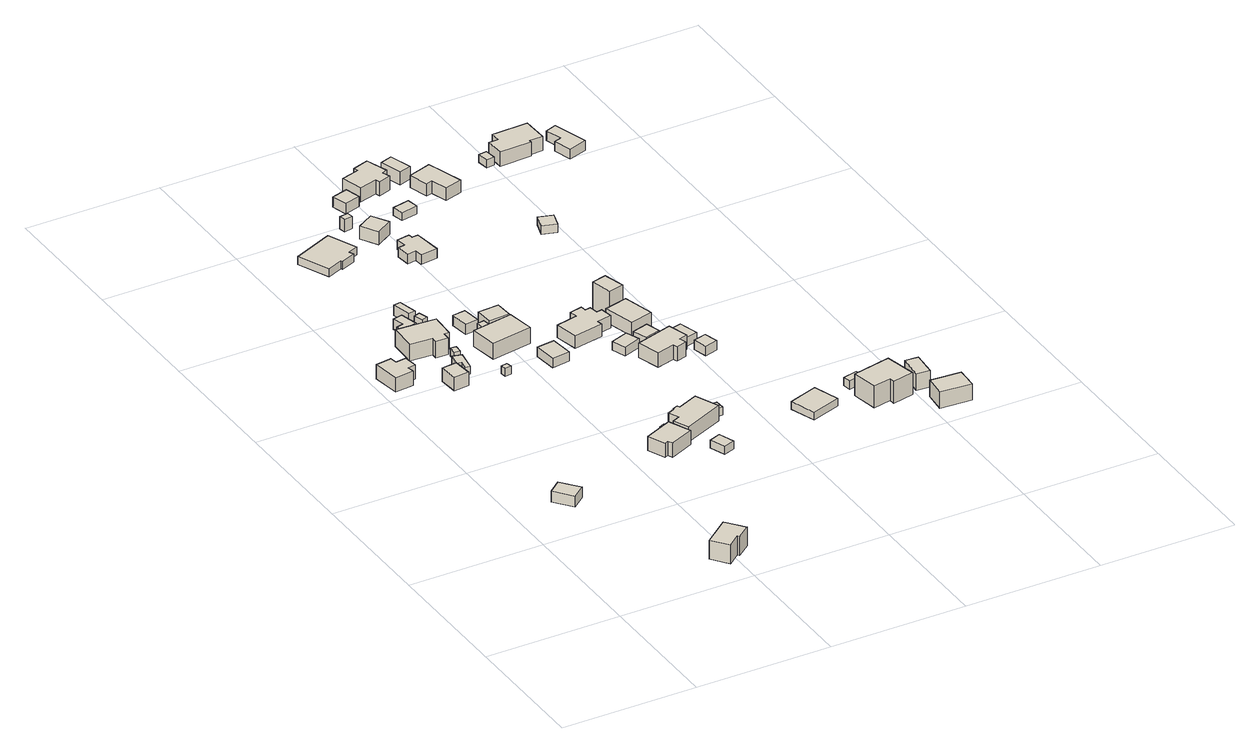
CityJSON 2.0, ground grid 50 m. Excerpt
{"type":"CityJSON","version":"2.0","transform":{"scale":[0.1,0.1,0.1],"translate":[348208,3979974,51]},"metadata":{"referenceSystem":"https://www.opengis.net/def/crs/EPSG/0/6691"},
"CityObjects":{
"building1":{"type":"Building","attributes":{"measuredHeight":5.1},"geometry":[{"type":"Solid","lod":"1","boundaries":[[[[0,1,2,3]],[[2,4,5,3]],[[1,6,4,2]],[[0,7,6,1]],[[3,5,7,0]],[[4,6,7,5]]]]}]},
"building2":{"type":"Building","attributes":{"measuredHeight":8.3},"geometry":[{"type":"Solid","lod":"1","boundaries":[[[[8,9,10,11,12,13]],[[12,14,15,13]],[[11,16,14,12]],[[10,17,16,11]],[[9,18,17,10]],[[8,19,18,9]],[[13,15,19,8]],[[14,16,17,18,19,15]]]]}]},
"building3":{"type":"Building","attributes":{"measuredHeight":7},"geometry":[{"type":"Solid","lod":"1","boundaries":[[[[20,21,22,23,24,25,26,27]],[[26,28,29,27]],[[25,30,28,26]],[[24,31,30,25]],[[23,32,31,24]],[[22,33,32,23]],[[21,34,33,22]],[[20,35,34,21]],[[27,29,35,20]],[[28,30,31,32,33,34,35,29]]]]}]},
"building4":{"type":"Building","attributes":{"measuredHeight":5.1},"geometry":[{"type":"Solid","lod":"1","boundaries":[[[[36,37,38,39]],[[38,40,41,39]],[[37,42,40,38]],[[36,43,42,37]],[[39,41,43,36]],[[40,42,43,41]]]]}]},
"building5":{"type":"Building","attributes":{"measuredHeight":2.9},"geometry":[{"type":"Solid","lod":"1","boundaries":[[[[44,45,46,47,48,49]],[[48,50,51,49]],[[47,52,50,48]],[[46,53,52,47]],[[45,54,53,46]],[[44,55,54,45]],[[49,51,55,44]],[[50,52,53,54,55,51]]]]}]},
"building6":{"type":"Building","attributes":{"measuredHeight":9.1},"geometry":[{"type":"Solid","lod":"1","boundaries":[[[[56,57,58,59,60,61,62,63]],[[62,64,65,63]],[[61,66,64,62]],[[60,67,66,61]],[[59,68,67,60]],[[58,69,68,59]],[[57,70,69,58]],[[56,71,70,57]],[[63,65,71,56]],[[64,66,67,68,69,70,71,65]]]]}]},
"building7":{"type":"Building","attributes":{"measuredHeight":3},"geometry":[{"type":"Solid","lod":"1","boundaries":[[[[72,73,74,75]],[[74,76,77,75]],[[73,78,76,74]],[[72,79,78,73]],[[75,77,79,72]],[[76,78,79,77]]]]}]},
"building8":{"type":"Building","attributes":{"measuredHeight":3.9},"geometry":[{"type":"Solid","lod":"1","boundaries":[[[[80,81,82,83,84,85]],[[84,86,87,85]],[[83,88,86,84]],[[82,89,88,83]],[[81,90,89,82]],[[80,91,90,81]],[[85,87,91,80]],[[86,88,89,90,91,87]]]]}]},
"building9":{"type":"Building","attributes":{"measuredHeight":2.6},"geometry":[{"type":"Solid","lod":"1","boundaries":[[[[92,93,94,95]],[[94,96,97,95]],[[93,98,96,94]],[[92,99,98,93]],[[95,97,99,92]],[[96,98,99,97]]]]}]},
"building10":{"type":"Building","attributes":{"measuredHeight":3},"geometry":[{"type":"Solid","lod":"1","boundaries":[[[[100,101,102,103]],[[102,104,105,103]],[[101,106,104,102]],[[100,107,106,101]],[[103,105,107,100]],[[104,106,107,105]]]]}]},
"building11":{"type":"Building","attributes":{"measuredHeight":4},"geometry":[{"type":"Solid","lod":"1","boundaries":[[[[108,109,110,111]],[[110,112,113,111]],[[109,114,112,110]],[[108,115,114,109]],[[111,113,115,108]],[[112,114,115,113]]]]}]},
"building12":{"type":"Building","attributes":{"measuredHeight":3.4},"geometry":[{"type":"Solid","lod":"1","boundaries":[[[[116,117,118,119]],[[118,120,121,119]],[[117,122,120,118]],[[116,123,122,117]],[[119,121,123,116]],[[120,122,123,121]]]]}]},
"building13":{"type":"Building","attributes":{"measuredHeight":7.7},"geometry":[{"type":"Solid","lod":"1","boundaries":[[[[124,125,126,127,128,129]],[[128,130,131,129]],[[127,132,130,128]],[[126,133,132,127]],[[125,134,133,126]],[[124,135,134,125]],[[129,131,135,124]],[[130,132,133,134,135,131]]]]}]},
"building14":{"type":"Building","attributes":{"measuredHeight":3},"geometry":[{"type":"Solid","lod":"1","boundaries":[[[[136,137,138,139]],[[138,140,141,139]],[[137,142,140,138]],[[136,143,142,137]],[[139,141,143,136]],[[140,142,143,141]]]]}]},
"building15":{"type":"Building","attributes":{"measuredHeight":4.9},"geometry":[{"type":"Solid","lod":"1","boundaries":[[[[144,145,146,147]],[[146,148,149,147]],[[145,150,148,146]],[[144,151,150,145]],[[147,149,151,144]],[[148,150,151,149]]]]}]},
"building16":{"type":"Building","attributes":{"measuredHeight":3},"geometry":[{"type":"Solid","lod":"1","boundaries":[[[[152,153,154,155,156,157,158,159]],[[158,160,161,159]],[[157,162,160,158]],[[156,163,162,157]],[[155,164,163,156]],[[154,165,164,155]],[[153,166,165,154]],[[152,167,166,153]],[[159,161,167,152]],[[160,162,163,164,165,166,167,161]]]]}]},
"building17":{"type":"Building","attributes":{"measuredHeight":7.8},"geometry":[{"type":"Solid","lod":"1","boundaries":[[[[168,169,170,171]],[[170,172,173,171]],[[169,174,172,170]],[[168,175,174,169]],[[171,173,175,168]],[[172,174,175,173]]]]}]},
"building18":{"type":"Building","attributes":{"measuredHeight":2.8},"geometry":[{"type":"Solid","lod":"1","boundaries":[[[[176,177,178,179]],[[178,180,181,179]],[[177,182,180,178]],[[176,183,182,177]],[[179,181,183,176]],[[180,182,183,181]]]]}]},
"building19":{"type":"Building","attributes":{"measuredHeight":3},"geometry":[{"type":"Solid","lod":"1","boundaries":[[[[184,185,186,187]],[[186,188,189,187]],[[185,190,188,186]],[[184,191,190,185]],[[187,189,191,184]],[[188,190,191,189]]]]}]},
"building20":{"type":"Building","attributes":{"measuredHeight":4.4},"geometry":[{"type":"Solid","lod":"1","boundaries":[[[[192,193,194,195]],[[194,196,197,195]],[[193,198,196,194]],[[192,199,198,193]],[[195,197,199,192]],[[196,198,199,197]]]]}]},
"building21":{"type":"Building","attributes":{"measuredHeight":8.3},"geometry":[{"type":"Solid","lod":"1","boundaries":[[[[200,201,202,203,204,205,206,207,208,209]],[[208,210,211,209]],[[207,212,210,208]],[[206,213,212,207]],[[205,214,213,206]],[[204,215,214,205]],[[203,216,215,204]],[[202,217,216,203]],[[201,218,217,202]],[[200,219,218,201]],[[209,211,219,200]],[[210,212,213,214,215,216,217,218,219,211]]]]}]},
"building22":{"type":"Building","attributes":{"measuredHeight":4.9},"geometry":[{"type":"Solid","lod":"1","boundaries":[[[[220,221,222,223]],[[222,224,225,223]],[[221,226,224,222]],[[220,227,226,221]],[[223,225,227,220]],[[224,226,227,225]]]]}]},
"building23":{"type":"Building","attributes":{"measuredHeight":4.7},"geometry":[{"type":"Solid","lod":"1","boundaries":[[[[228,229,230,231]],[[230,232,233,231]],[[229,234,232,230]],[[228,235,234,229]],[[231,233,235,228]],[[232,234,235,233]]]]}]},
"building24":{"type":"Building","attributes":{"measuredHeight":3},"geometry":[{"type":"Solid","lod":"1","boundaries":[[[[236,237,238,239]],[[238,240,241,239]],[[237,242,240,238]],[[236,243,242,237]],[[239,241,243,236]],[[240,242,243,241]]]]}]},
"building25":{"type":"Building","attributes":{"measuredHeight":6},"geometry":[{"type":"Solid","lod":"1","boundaries":[[[[244,245,246,247]],[[246,248,249,247]],[[245,250,248,246]],[[244,251,250,245]],[[247,249,251,244]],[[248,250,251,249]]]]}]},
"building26":{"type":"Building","attributes":{"measuredHeight":4.1},"geometry":[{"type":"Solid","lod":"1","boundaries":[[[[252,253,254,255,256,257,258,259,260,261]],[[260,262,263,261]],[[259,264,262,260]],[[258,265,264,259]],[[257,266,265,258]],[[256,267,266,257]],[[255,268,267,256]],[[254,269,268,255]],[[253,270,269,254]],[[252,271,270,253]],[[261,263,271,252]],[[262,264,265,266,267,268,269,270,271,263]]]]}]},
"building27":{"type":"Building","attributes":{"measuredHeight":6.4},"geometry":[{"type":"Solid","lod":"1","boundaries":[[[[272,273,274,275,276,277,278,279,280,281,282,283]],[[282,284,285,283]],[[281,286,284,282]],[[280,287,286,281]],[[279,288,287,280]],[[278,289,288,279]],[[277,290,289,278]],[[276,291,290,277]],[[275,292,291,276]],[[274,293,292,275]],[[273,294,293,274]],[[272,295,294,273]],[[283,285,295,272]],[[284,286,287,288,289,290,291,292,293,294,295,285]]]]}]},
"building28":{"type":"Building","attributes":{"measuredHeight":3.2},"geometry":[{"type":"Solid","lod":"1","boundaries":[[[[296,297,298,299]],[[298,300,301,299]],[[297,302,300,298]],[[296,303,302,297]],[[299,301,303,296]],[[300,302,303,301]]]]}]},
"building29":{"type":"Building","attributes":{"measuredHeight":4.8},"geometry":[{"type":"Solid","lod":"1","boundaries":[[[[304,305,306,307]],[[306,308,309,307]],[[305,310,308,306]],[[304,311,310,305]],[[307,309,311,304]],[[308,310,311,309]]]]}]},
"building30":{"type":"Building","attributes":{"measuredHeight":7.9},"geometry":[{"type":"Solid","lod":"1","boundaries":[[[[312,313,314,315,316,317,318,319]],[[318,320,321,319]],[[317,322,320,318]],[[316,323,322,317]],[[315,324,323,316]],[[314,325,324,315]],[[313,326,325,314]],[[312,327,326,313]],[[319,321,327,312]],[[320,322,323,324,325,326,327,321]]]]}]},
"building31":{"type":"Building","attributes":{"measuredHeight":3.1},"geometry":[{"type":"Solid","lod":"1","boundaries":[[[[328,329,330,331]],[[330,332,333,331]],[[329,334,332,330]],[[328,335,334,329]],[[331,333,335,328]],[[332,334,335,333]]]]}]},
"building32":{"type":"Building","attributes":{"measuredHeight":3},"geometry":[{"type":"Solid","lod":"1","boundaries":[[[[336,337,338,339]],[[338,340,341,339]],[[337,342,340,338]],[[336,343,342,337]],[[339,341,343,336]],[[340,342,343,341]]]]}]},
"building33":{"type":"Building","attributes":{"measuredHeight":7.1},"geometry":[{"type":"Solid","lod":"1","boundaries":[[[[344,345,346,347,348,349,350,351,352,353]],[[352,354,355,353]],[[351,356,354,352]],[[350,357,356,351]],[[349,358,357,350]],[[348,359,358,349]],[[347,360,359,348]],[[346,361,360,347]],[[345,362,361,346]],[[344,363,362,345]],[[353,355,363,344]],[[354,356,357,358,359,360,361,362,363,355]]]]}]},
"building34":{"type":"Building","attributes":{"measuredHeight":6},"geometry":[{"type":"Solid","lod":"1","boundaries":[[[[364,365,366,367]],[[366,368,369,367]],[[365,370,368,366]],[[364,371,370,365]],[[367,369,371,364]],[[368,370,371,369]]]]}]},
"building35":{"type":"Building","attributes":{"measuredHeight":11.5},"geometry":[{"type":"Solid","lod":"1","boundaries":[[[[372,373,374,375]],[[374,376,377,375]],[[373,378,376,374]],[[372,379,378,373]],[[375,377,379,372]],[[376,378,379,377]]]]}]},
"building36":{"type":"Building","attributes":{"measuredHeight":3},"geometry":[{"type":"Solid","lod":"1","boundaries":[[[[380,381,382,383]],[[382,384,385,383]],[[381,386,384,382]],[[380,387,386,381]],[[383,385,387,380]],[[384,386,387,385]]]]}]},
"building37":{"type":"Building","attributes":{"measuredHeight":3.4},"geometry":[{"type":"Solid","lod":"1","boundaries":[[[[388,389,390,391]],[[390,392,393,391]],[[389,394,392,390]],[[388,395,394,389]],[[391,393,395,388]],[[392,394,395,393]]]]}]},
"building38":{"type":"Building","attributes":{"measuredHeight":3.7},"geometry":[{"type":"Solid","lod":"1","boundaries":[[[[396,397,398,399]],[[398,400,401,399]],[[397,402,400,398]],[[396,403,402,397]],[[399,401,403,396]],[[400,402,403,401]]]]}]},
"building39":{"type":"Building","attributes":{"measuredHeight":5},"geometry":[{"type":"Solid","lod":"1","boundaries":[[[[404,405,406,407]],[[406,408,409,407]],[[405,410,408,406]],[[404,411,410,405]],[[407,409,411,404]],[[408,410,411,409]]]]}]},
"building40":{"type":"Building","attributes":{"measuredHeight":5.1},"geometry":[{"type":"Solid","lod":"1","boundaries":[[[[412,413,414,415,416,417]],[[416,418,419,417]],[[415,420,418,416]],[[414,421,420,415]],[[413,422,421,414]],[[412,423,422,413]],[[417,419,423,412]],[[418,420,421,422,423,419]]]]}]},
"building41":{"type":"Building","attributes":{"measuredHeight":3.2},"geometry":[{"type":"Solid","lod":"1","boundaries":[[[[424,425,426,427]],[[426,428,429,427]],[[425,430,428,426]],[[424,431,430,425]],[[427,429,431,424]],[[428,430,431,429]]]]}]},
"building42":{"type":"Building","attributes":{"measuredHeight":9.9},"geometry":[{"type":"Solid","lod":"1","boundaries":[[[[432,433,434,435,436,437]],[[436,438,439,437]],[[435,440,438,436]],[[434,441,440,435]],[[433,442,441,434]],[[432,443,442,433]],[[437,439,443,432]],[[438,440,441,442,443,439]]]]}]},
"building43":{"type":"Building","attributes":{"measuredHeight":3.1},"geometry":[{"type":"Solid","lod":"1","boundaries":[[[[444,445,446,447]],[[446,448,449,447]],[[445,450,448,446]],[[444,451,450,445]],[[447,449,451,444]],[[448,450,451,449]]]]}]},
"building44":{"type":"Building","attributes":{"measuredHeight":7.8},"geometry":[{"type":"Solid","lod":"1","boundaries":[[[[452,453,454,455]],[[454,456,457,455]],[[453,458,456,454]],[[452,459,458,453]],[[455,457,459,452]],[[456,458,459,457]]]]}]},
"building45":{"type":"Building","attributes":{"measuredHeight":6.3},"geometry":[{"type":"Solid","lod":"1","boundaries":[[[[460,461,462,463]],[[462,464,465,463]],[[461,466,464,462]],[[460,467,466,461]],[[463,465,467,460]],[[464,466,467,465]]]]}]},
"building46":{"type":"Building","attributes":{"measuredHeight":3},"geometry":[{"type":"Solid","lod":"1","boundaries":[[[[468,469,470,471]],[[470,472,473,471]],[[469,474,472,470]],[[468,475,474,469]],[[471,473,475,468]],[[472,474,475,473]]]]}]},
"building47":{"type":"Building","attributes":{"measuredHeight":7.6},"geometry":[{"type":"Solid","lod":"1","boundaries":[[[[476,477,478,479,480,481,482,483]],[[482,484,485,483]],[[481,486,484,482]],[[480,487,486,481]],[[479,488,487,480]],[[478,489,488,479]],[[477,490,489,478]],[[476,491,490,477]],[[483,485,491,476]],[[484,486,487,488,489,490,491,485]]]]}]},
"building48":{"type":"Building","attributes":{"measuredHeight":4.5},"geometry":[{"type":"Solid","lod":"1","boundaries":[[[[492,493,494,495,496,497]],[[496,498,499,497]],[[495,500,498,496]],[[494,501,500,495]],[[493,502,501,494]],[[492,503,502,493]],[[497,499,503,492]],[[498,500,501,502,503,499]]]]}]}
},
"vertices":[
[151,668,63],[204,603,63],[156,565,63],[104,630,63],[156,565,104],[104,630,104],[204,603,104],[151,668,104],
[518,77,68],[468,38,68],[463,45,68],[418,9,68],[371,68,68],[466,143,68],[371,68,140],[466,143,140],[418,9,140],[463,45,140],[468,38,140],[518,77,140],
[9,1604,32],[68,1612,32],[72,1586,32],[111,1591,32],[118,1540,32],[90,1536,32],[93,1511,32],[23,1502,32],[93,1511,86],[23,1502,86],[90,1536,86],[118,1540,86],[111,1591,86],[72,1586,86],[68,1612,86],[9,1604,86],
[224,1460,54],[230,1390,54],[175,1385,54],[169,1455,54],[175,1385,105],[169,1455,105],[230,1390,105],[224,1460,105],
[280,1520,57],[268,1444,57],[250,1447,57],[255,1478,57],[238,1481,57],[246,1528,57],[238,1481,86],[246,1528,86],[255,1478,86],[250,1447,86],[268,1444,86],[280,1520,86],
[290,1706,55],[285,1612,55],[267,1613,55],[265,1585,55],[221,1588,55],[222,1608,55],[138,1612,55],[142,1714,55],[138,1612,118],[142,1714,118],[222,1608,118],[221,1588,118],[265,1585,118],[267,1613,118],[285,1612,118],[290,1706,118],
[286,1568,59],[283,1537,59],[262,1539,59],[265,1570,59],[262,1539,89],[265,1570,89],[283,1537,89],[286,1568,89],
[224,1816,54],[240,1750,54],[180,1737,54],[174,1760,54],[199,1766,54],[189,1808,54],[199,1766,93],[189,1808,93],[174,1760,93],[180,1737,93],[240,1750,93],[224,1816,93],
[259,1738,59],[260,1715,59],[222,1714,59],[222,1736,59],[222,1714,85],[222,1736,85],[260,1715,85],[259,1738,85],
[373,1391,64],[377,1369,64],[353,1365,64],[350,1387,64],[353,1365,94],[350,1387,94],[377,1369,94],[373,1391,94],
[255,1880,57],[271,1811,57],[245,1807,57],[229,1876,57],[245,1807,97],[229,1876,97],[271,1811,97],[255,1880,97],
[278,1795,61],[288,1762,61],[265,1755,61],[255,1788,61],[265,1755,95],[255,1788,95],[288,1762,95],[278,1795,95],
[670,714,61],[581,675,61],[573,692,61],[559,686,61],[531,750,61],[634,795,61],[531,750,115],[634,795,115],[559,686,115],[573,692,115],[581,675,115],[670,714,115],
[633,823,61],[642,803,61],[622,793,61],[612,813,61],[622,793,91],[612,813,91],[642,803,91],[633,823,91],
[365,1646,67],[357,1715,67],[405,1721,67],[414,1652,67],[405,1721,106],[414,1652,106],[357,1715,106],[365,1646,106],
[264,2367,54],[310,2261,54],[273,2245,54],[281,2228,54],[227,2205,54],[224,2212,54],[167,2187,54],[116,2303,54],[167,2187,84],[116,2303,84],[224,2212,84],[227,2205,84],[281,2228,84],[273,2245,84],[310,2261,84],[264,2367,84],
[506,1601,64],[523,1501,64],[371,1475,64],[354,1575,64],[371,1475,125],[354,1575,125],[523,1501,125],[506,1601,125],
[437,1654,66],[442,1623,66],[414,1619,66],[410,1650,66],[414,1619,94],[410,1650,94],[442,1623,94],[437,1654,94],
[758,682,60],[779,624,60],[737,609,60],[716,666,60],[737,609,90],[716,666,90],[779,624,90],[758,682,90],
[513,1339,62],[504,1423,62],[570,1430,62],[580,1347,62],[570,1430,98],[580,1347,98],[504,1423,98],[513,1339,98],
[785,887,58],[823,799,58],[674,734,58],[649,790,58],[676,802,58],[659,839,58],[686,851,58],[685,855,58],[705,864,58],[710,854,58],[705,864,116],[710,854,116],[685,855,116],[686,851,116],[659,839,116],[676,802,116],[649,790,116],[674,734,116],[823,799,116],[785,887,116],
[439,1695,65],[517,1700,65],[521,1635,65],[443,1630,65],[521,1635,104],[443,1630,104],[517,1700,104],[439,1695,104],
[366,2417,63],[370,2393,63],[338,2388,63],[334,2412,63],[338,2388,110],[334,2412,110],[370,2393,110],[366,2417,110],
[852,862,56],[853,827,56],[812,826,56],[812,862,56],[812,826,86],[812,862,86],[853,827,86],[852,862,86],
[420,2363,64],[456,2302,64],[394,2265,64],[358,2326,64],[394,2265,113],[358,2326,113],[456,2302,113],[420,2363,113],
[452,2090,66],[449,2119,66],[417,2115,66],[411,2166,66],[436,2169,66],[431,2208,66],[478,2215,66],[481,2199,66],[504,2201,66],[516,2098,66],[504,2201,102],[516,2098,102],[481,2199,102],[478,2215,102],[431,2208,102],[436,2169,102],[411,2166,102],[417,2115,102],[449,2119,102],[452,2090,102],
[799,1461,59],[744,1451,59],[748,1431,59],[638,1410,59],[619,1496,59],[701,1514,59],[695,1543,59],[742,1553,59],[745,1532,59],[765,1536,59],[771,1503,59],[791,1507,59],[771,1503,106],[791,1507,106],[765,1536,106],[745,1532,106],[742,1553,106],[695,1543,106],[701,1514,106],[619,1496,106],[638,1410,106],[748,1431,106],[744,1451,106],[799,1461,106],
[802,1366,58],[821,1314,58],[755,1291,58],[737,1343,58],[755,1291,91],[737,1343,91],[821,1314,91],[802,1366,91],
[400,2491,57],[385,2547,57],[444,2563,57],[460,2508,57],[444,2563,96],[460,2508,96],[385,2547,96],[400,2491,96],
[926,1304,57],[949,1228,57],[918,1219,57],[926,1194,57],[886,1182,57],[881,1198,57],[815,1180,57],[789,1263,57],[815,1180,112],[789,1263,112],[881,1198,112],[886,1182,112],[926,1194,112],[918,1219,112],[949,1228,112],[926,1304,112],
[889,1385,56],[905,1331,56],[846,1314,56],[830,1368,56],[846,1314,87],[830,1368,87],[905,1331,87],[889,1385,87],
[589,2414,61],[597,2372,61],[535,2359,61],[526,2401,61],[535,2359,91],[526,2401,91],[597,2372,91],[589,2414,91],
[522,2627,58],[517,2642,58],[577,2662,58],[604,2581,58],[585,2574,58],[595,2546,58],[550,2530,58],[544,2547,58],[478,2528,58],[455,2607,58],[478,2528,111],[455,2607,111],[544,2547,111],[550,2530,111],[595,2546,111],[585,2574,111],[604,2581,111],[577,2662,111],[517,2642,111],[522,2627,111],
[900,1542,45],[930,1427,45],[844,1404,45],[814,1519,45],[844,1404,96],[814,1519,96],[930,1427,96],[900,1542,96],
[870,1623,43],[891,1546,43],[836,1532,43],[816,1609,43],[836,1532,148],[816,1609,148],[891,1546,148],[870,1623,148],
[1165,775,62],[1197,681,62],[1090,644,62],[1058,738,62],[1090,644,92],[1058,738,92],[1197,681,92],[1165,775,92],
[986,1336,51],[1006,1265,51],[962,1252,51],[942,1324,51],[962,1252,85],[942,1324,85],[1006,1265,85],[986,1336,85],
[1026,1245,46],[1040,1193,46],[992,1180,46],[978,1232,46],[992,1180,82],[978,1232,82],[1040,1193,82],[1026,1245,82],
[672,2673,42],[698,2592,42],[652,2577,42],[627,2658,42],[652,2577,91],[627,2658,91],[698,2592,91],[672,2673,91],
[756,2572,44],[798,2439,44],[733,2419,44],[714,2479,44],[692,2473,44],[670,2544,44],[692,2473,91],[670,2544,91],[714,2479,91],[733,2419,91],[798,2439,91],[756,2572,91],
[1334,801,55],[1340,771,55],[1287,760,55],[1281,789,55],[1287,760,87],[1281,789,87],[1340,771,87],[1334,801,87],
[1420,743,59],[1445,627,59],[1366,610,59],[1363,630,59],[1297,618,59],[1279,713,59],[1297,618,142],[1279,713,142],[1363,630,142],[1366,610,142],[1445,627,142],[1420,743,142],
[992,2172,12],[975,2117,12],[923,2133,12],[940,2188,12],[923,2133,43],[940,2188,43],[975,2117,43],[992,2172,43],
[1597,504,57],[1481,513,57],[1488,592,57],[1602,584,57],[1488,592,119],[1602,584,119],[1481,513,119],[1597,504,119],
[1530,738,52],[1522,648,52],[1473,652,52],[1481,742,52],[1473,652,115],[1481,742,115],[1522,648,115],[1530,738,115],
[999,2624,7],[1004,2582,7],[974,2578,7],[969,2620,7],[974,2578,37],[969,2620,37],[1004,2582,37],[999,2624,37],
[1181,2677,6],[1184,2582,6],[1134,2580,6],[1135,2570,6],[1017,2566,6],[1015,2636,6],[1051,2637,6],[1049,2673,6],[1051,2637,60],[1049,2673,60],[1015,2636,60],[1017,2566,60],[1135,2570,60],[1134,2580,60],[1184,2582,60],[1181,2677,60],
[1238,2497,3],[1218,2564,3],[1245,2572,3],[1227,2633,3],[1268,2648,3],[1307,2519,3],[1268,2648,40],[1307,2519,40],[1227,2633,40],[1245,2572,40],[1218,2564,40],[1238,2497,40]
]}
